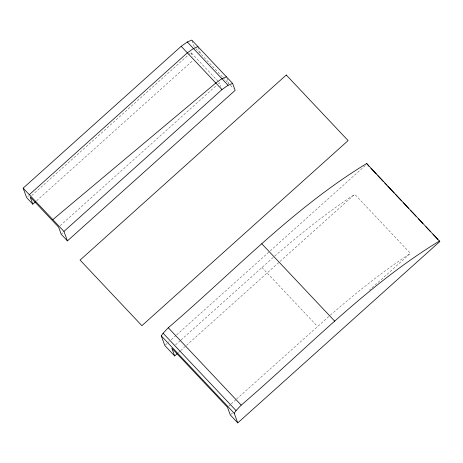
<?xml version="1.0" encoding="UTF-8"?>
<svg xmlns="http://www.w3.org/2000/svg" width="463" height="463" viewBox="0 0 463 463"><rect width="100%" height="100%" fill="white"/><g stroke="black" fill="none" stroke-linecap="round" stroke-linejoin="round"><path stroke-width="0.35" stroke-dasharray="2.31 1.74" d="M27.711 196.648L28.787 195.681M31.773 195.508L191.011 52.585L218.467 81.714M36.583 200.792L193.129 60.283M60.213 225.672L216.221 85.649M218.374 83.722L219.45 82.755L220.897 86.691M61.787 233.856L62.864 232.889M165.349 345.016L169.111 341.642M171.258 339.715L176.096 335.368M176.635 334.888L269.622 251.432M270.155 250.946L365.295 165.563M175.581 344.86L180.402 340.531M180.94 340.05L274.177 256.589M178.44 352.592L180.049 351.139M180.587 350.659L185.964 345.832M186.502 345.352L279.507 261.879M280.046 261.392L354.774 194.321L410.409 253.348L369.549 290.017M228.537 406.288L230.678 404.367M231.216 403.881L236.037 399.552M236.576 399.071L329.812 315.61M230.846 414.507L233.537 412.093M274.709 256.12C300.186 234.023 326.56 212.841 354.774 194.321M330.345 315.141C355.821 293.044 382.195 271.862 410.409 253.348M195.785 48.586L222.605 77.037M223.097 77.558L228.977 83.797L226.65 77.471M230.406 85.314L233.259 88.34M261.879 267.406L317.514 326.427M198.199 47.29L200.543 53.633M192.029 40.75L194.362 47.076M191.011 52.585L192.463 56.521"/><path stroke-width="0.69" d="M174.673 355.966L164.811 345.502L161.263 335.866L163.115 333.227L168.272 327.746C233.311 272.018 292.975 208.315 366.684 163.52L439.85 241.501L237.756 422.887L230.314 414.987L227.466 407.249L171.831 348.228L174.673 355.966L177.364 353.553M237.756 422.887L234.209 413.251L236.061 410.612L241.217 405.131C306.257 349.403 365.92 285.7 439.63 240.905M32.815 204.171L26.634 197.614L23.15 188.146L181.195 46.294L187.289 41.983L191.798 40.113L232.6 83.398L235.158 90.354L67.436 240.893L61.249 234.336L58.598 227.125L30.159 196.954L32.815 204.171L35.506 201.758M29.314 194.68L187.359 52.834L193.453 48.522L197.961 46.653M67.436 240.893L63.952 231.425L221.997 89.579L228.091 85.267L232.6 83.398M52.828 219.63L215.816 83.016L221.91 78.71L226.419 76.841M368.889 166.223L366.684 163.52M370.875 168.324L376.332 174.117M377.82 175.697L383.283 181.484M384.77 183.064L386.755 185.171M387.745 186.224L394.198 193.065M395.686 194.645L401.641 200.965M403.128 202.545L408.586 208.333M410.571 210.439L416.029 216.233M418.511 218.86L422.979 223.6M425.954 226.76L430.422 231.494M432.905 234.128L437.865 239.394M187.289 41.983L228.091 85.267M181.195 46.294L221.997 89.579M261.809 243.798L334.749 321.183M168.272 327.746L241.217 405.131M163.115 333.227L236.061 410.612M23.15 188.146L63.952 231.425M161.263 335.866L234.209 413.251M286.29 75.006L80.07 260.096L141.886 325.674L348.107 140.59L286.29 75.006"/></g></svg>
